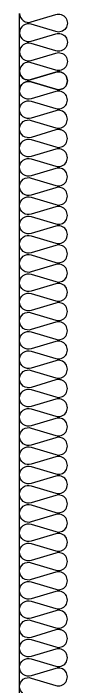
# Model space of a CAD drawing. Header units: millimetres. Extents: x 17311 to 801382, y -242618 to -104888.
# Drawn here: x 76745 to 76845, y -150138 to -148738 of the extents above; entities that cross this region are included whole.
import ezdxf

# ---------------------------------------------------------------- set-up
doc = ezdxf.new("R2010")
doc.units = ezdxf.units.MM
doc.header["$LTSCALE"] = 250
doc.layers.add('ISL', color=251, linetype='Continuous')

msp = doc.modelspace()

# ---------------------------------------------------------------- linework, layer by layer
at = {"layer": 'ISL', "elevation": 0}
for points in [[(76745.3, -148738.1, 0.00004), (76745.3, -148738.1, 0.509267), (76769.5, -148755.8), (76821, -148740.5, -1.372593), (76821, -148775.8), (76769.5, -148760.5, 0.509267), (76745.3, -148778.1, 0.509267), (76769.5, -148795.8), (76821, -148780.5, -1.372593), (76821, -148815.8), (76769.5, -148800.5, 0.509267), (76745.3, -148818.1, 0.509267), (76769.5, -148835.8), (76821, -148820.5, -1.372593), (76821, -148855.8), (76769.5, -148840.5, 0.509267), (76745.3, -148858.1, 0.509267), (76769.5, -148875.8), (76821, -148860.5, -1.372593), (76821, -148895.8), (76769.5, -148880.5, 0.509267), (76745.3, -148898.1)], [(76769.5, -150155.8, -0.509267), (76745.3, -150138.1, -0.509267), (76769.5, -150120.5), (76821, -150135.8, 1.372593), (76821, -150100.5), (76769.5, -150115.8, -0.509267), (76745.3, -150098.1, -0.509267), (76769.5, -150080.5), (76821, -150095.8, 1.372593), (76821, -150060.5), (76769.5, -150075.8, -0.509267), (76745.3, -150058.1, -0.509267), (76769.5, -150040.5), (76821, -150055.8, 1.372593), (76821, -150020.5), (76769.5, -150035.8, -0.509267), (76745.3, -150018.1, -0.509267), (76769.5, -150000.5), (76821, -150015.8, 1.372593), (76821, -149980.5), (76769.5, -149995.8, -0.509267), (76745.3, -149978.1, -0.509267), (76769.5, -149960.5), (76821, -149975.8, 1.372593), (76821, -149940.5), (76769.5, -149955.8, -0.509267), (76745.3, -149938.1, -0.509267), (76769.5, -149920.5), (76821, -149935.8, 1.372593), (76821, -149900.5), (76769.5, -149915.8, -0.509267), (76745.3, -149898.1, -0.509267), (76769.5, -149880.5), (76821, -149895.8, 1.372593), (76821, -149860.5), (76769.5, -149875.8, -0.509267), (76745.3, -149858.1, -0.509267), (76769.5, -149840.5), (76821, -149855.8, 1.372593), (76821, -149820.5), (76769.5, -149835.8, -0.509267), (76745.3, -149818.1, -0.509267), (76769.5, -149800.5), (76821, -149815.8, 1.372593), (76821, -149780.5), (76769.5, -149795.8, -0.509267), (76745.3, -149778.1, -0.509267), (76769.5, -149760.5), (76821, -149775.8, 1.372593), (76821, -149740.5), (76769.5, -149755.8, -0.509267), (76745.3, -149738.1, -0.509267), (76769.5, -149720.5), (76821, -149735.8, 1.372593), (76821, -149700.5), (76769.5, -149715.8, -0.509267), (76745.3, -149698.1, -0.509267), (76769.5, -149680.5), (76821, -149695.8, 1.372593), (76821, -149660.5), (76769.5, -149675.8, -0.509267), (76745.3, -149658.1, -0.509267), (76769.5, -149640.5), (76821, -149655.8, 1.372593), (76821, -149620.5), (76769.5, -149635.8, -0.509267), (76745.3, -149618.1, -0.509267), (76769.5, -149600.5), (76821, -149615.8, 1.372593), (76821, -149580.5), (76769.5, -149595.8, -0.509267), (76745.3, -149578.1, -0.509267), (76769.5, -149560.5), (76821, -149575.8, 1.372593), (76821, -149540.5), (76769.5, -149555.8, -0.509267), (76745.3, -149538.1, -0.509267), (76769.5, -149520.5), (76821, -149535.8, 1.372593), (76821, -149500.5), (76769.5, -149515.8, -0.509267), (76745.3, -149498.1, -0.509267), (76769.5, -149480.5), (76821, -149495.8, 1.372593), (76821, -149460.5), (76769.5, -149475.8, -0.509267), (76745.3, -149458.1, -0.509267), (76769.5, -149440.5), (76821, -149455.8, 1.372593), (76821, -149420.5), (76769.5, -149435.8, -0.509267), (76745.3, -149418.1, -0.509267), (76769.5, -149400.5), (76821, -149415.8, 1.372593), (76821, -149380.5), (76769.5, -149395.8, -0.509267), (76745.3, -149378.1, -0.509267), (76769.5, -149360.5), (76821, -149375.8, 1.372593), (76821, -149340.5), (76769.5, -149355.8, -0.509267), (76745.3, -149338.1, -0.509267), (76769.5, -149320.5), (76821, -149335.8, 1.372593), (76821, -149300.5), (76769.5, -149315.8, -0.509267), (76745.3, -149298.1, -0.509267), (76769.5, -149280.5), (76821, -149295.8, 1.372593), (76821, -149260.5), (76769.5, -149275.8, -0.509267), (76745.3, -149258.1, -0.509267), (76769.5, -149240.5), (76821, -149255.8, 1.372593), (76821, -149220.5), (76769.5, -149235.8, -0.509267), (76745.3, -149218.1, -0.509267), (76769.5, -149200.5), (76821, -149215.8, 1.372593), (76821, -149180.5), (76769.5, -149195.8, -0.509267), (76745.3, -149178.1, -0.509267), (76769.5, -149160.5), (76821, -149175.8, 1.372593), (76821, -149140.5), (76769.5, -149155.8, -0.509267), (76745.3, -149138.1, -0.509267), (76769.5, -149120.5), (76821, -149135.8, 1.372593), (76821, -149100.5), (76769.5, -149115.8, -0.509267), (76745.3, -149098.1, -0.509267), (76769.5, -149080.5), (76821, -149095.8, 1.372593), (76821, -149060.5), (76769.5, -149075.8, -0.509267), (76745.3, -149058.1, -0.509267), (76769.5, -149040.5), (76821, -149055.8, 1.372593), (76821, -149020.5), (76769.5, -149035.8, -0.509267), (76745.3, -149018.1, -0.509267), (76769.5, -149000.5), (76821, -149015.8, 1.372593), (76821, -148980.5), (76769.5, -148995.8, -0.509267), (76745.3, -148978.1, -0.509267), (76769.5, -148960.5), (76821, -148975.8, 1.372593), (76821, -148940.5), (76769.5, -148955.8, -0.509267), (76745.3, -148938.1, -0.509267), (76769.5, -148920.5), (76821, -148935.8, 1.372593), (76821, -148900.5), (76769.5, -148915.8, -0.509267), (76745.3, -148898.1, -0.509267), (76769.5, -148880.5), (76821, -148895.8, 1.372593), (76821, -148860.5), (76769.5, -148875.8, -0.509267), (76745.3, -148858.1)]]:
    msp.add_lwpolyline(points, format="xyb", dxfattribs=at)
msp.add_lwpolyline([(76745.3, -152758.1), (76745.3, -148738.1)], dxfattribs=at)

doc.saveas('drawing.dxf')
